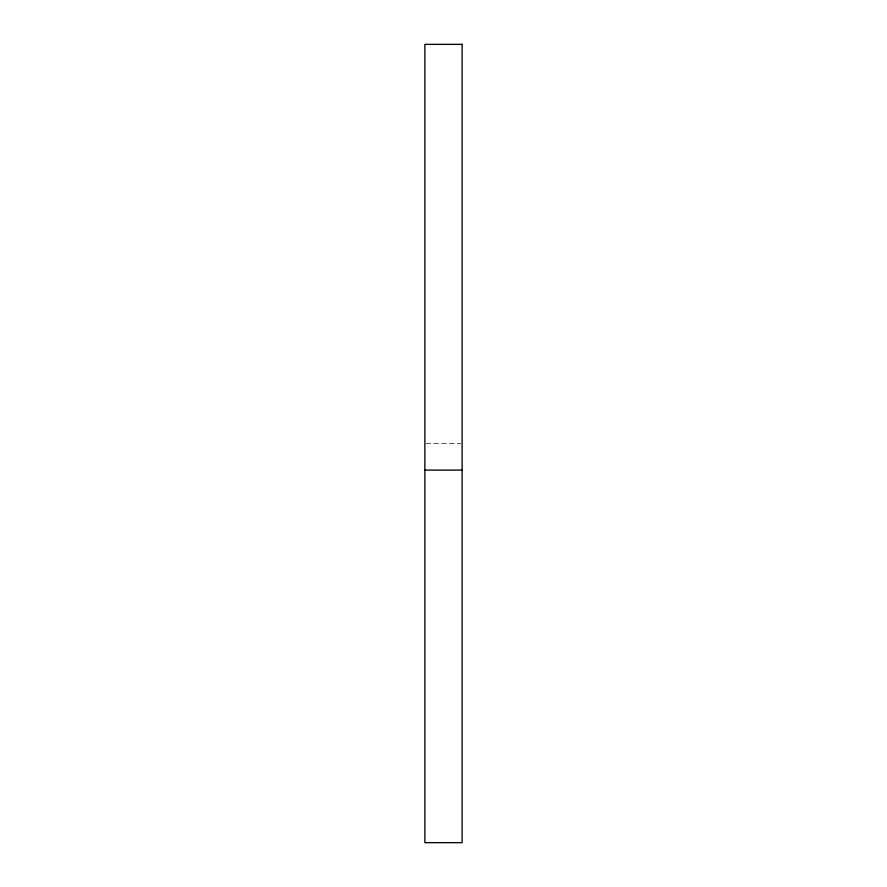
<?xml version="1.0" encoding="UTF-8"?>
<svg xmlns="http://www.w3.org/2000/svg" width="887" height="887" viewBox="0 0 887 887"><rect width="100%" height="100%" fill="white"/><g stroke="black" fill="none" stroke-linecap="round" stroke-linejoin="round"><path stroke-width="0.67" stroke-dasharray="4.43 3.33" d="M426.248 443.5L460.752 443.5"/><path stroke-width="1.33" d="M424.873 470.11L462.127 470.11M462.127 44.35L424.873 44.35L424.873 842.65L462.127 842.65L462.127 44.35"/></g></svg>
